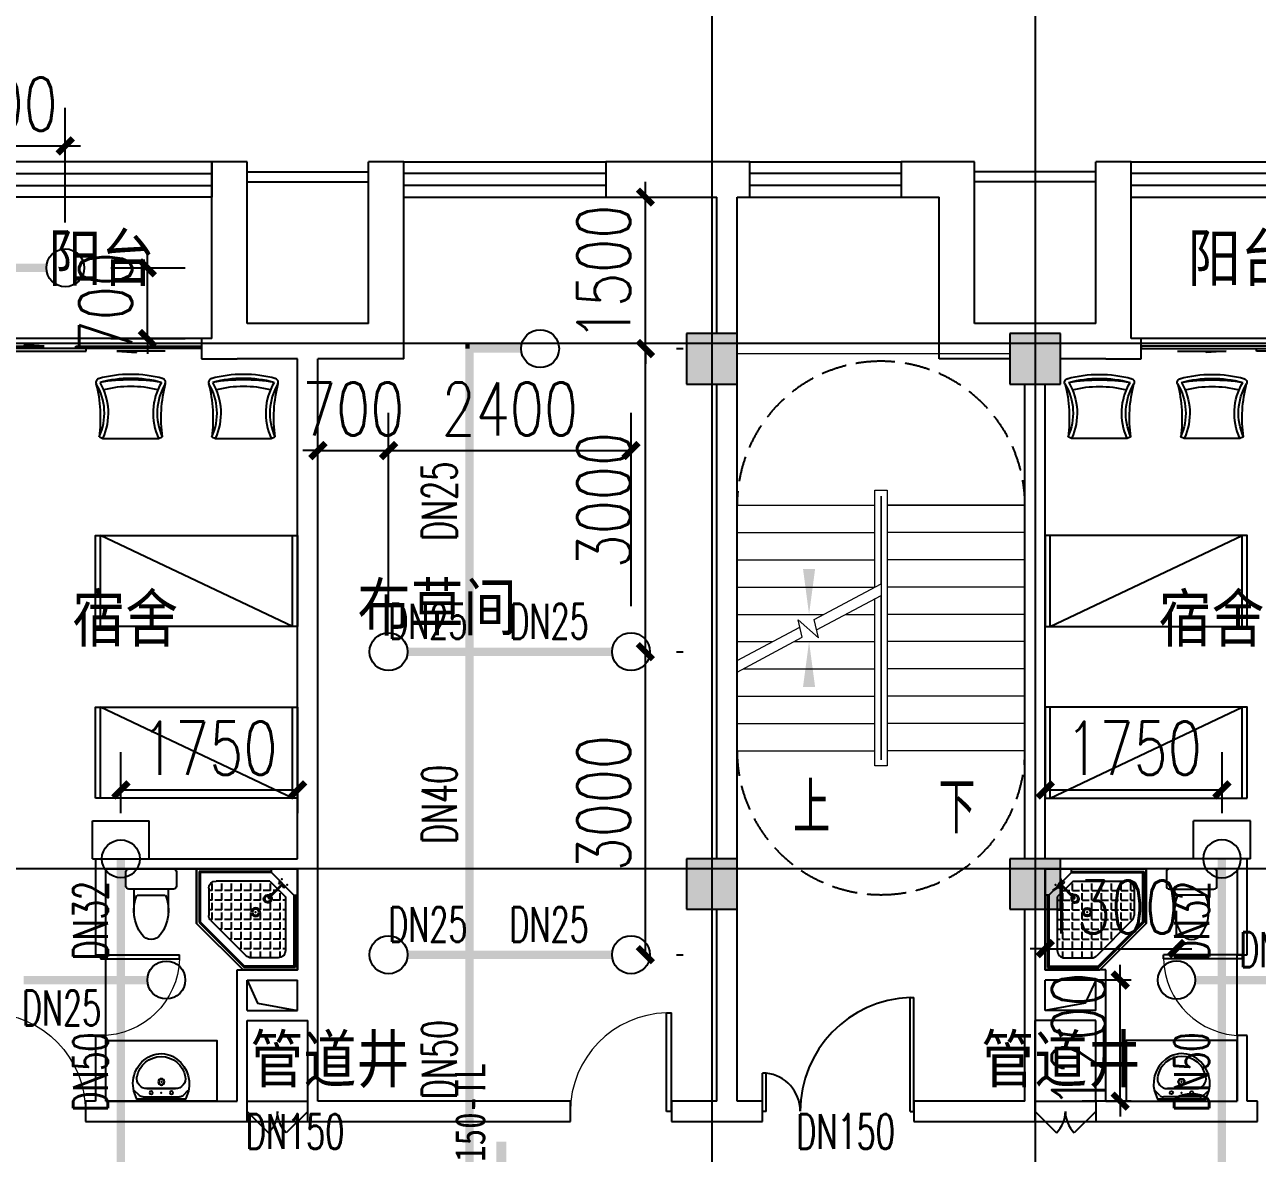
# Model space of a CAD drawing. Extents: x 0 to 2838408, y -923048 to 203859.
# Drawn here: x 2765960 to 2778163, y -478874 to -467701 of the extents above; entities that cross this region are included whole.
import ezdxf
from ezdxf.enums import TextEntityAlignment as Align

# ---------------------------------------------------------------- set-up
doc = ezdxf.new("R2010")
doc.units = 0
doc.header["$LTSCALE"] = 1000
doc.linetypes.add('DASH', pattern=[0.35, 0.25, -0.1])
for name, color, linetype in [('A-Fixt', 81, 'Continuous'), ('CLAYER', 7, 'Continuous'), ('COLUMN', 9, 'Continuous'), ('DIM_SYMB', 3, 'Continuous'), ('DIM_喷淋', 3, 'Continuous'), ('DOOR_FIRE', 4, 'Continuous'), ('DOTE', 8, 'Continuous'), ('E2-栏杆', 92, 'Continuous'), ('EQUIP_喷头', 7, 'Continuous'), ('PIPE-喷淋', 6, 'Continuous'), ('PUB_HATCH', 8, 'Continuous'), ('PUB_TEXT', 7, 'Continuous'), ('STAIR', 2, 'Continuous'), ('TEXT_喷淋', 7, 'Continuous'), ('TWT_DIM', 3, 'Continuous'), ('WALL', 9, 'Continuous'), ('WINDOW', 4, 'Continuous'), ('XREF', 8, 'Continuous'), ('抗震支吊架', 2, 'Continuous'), ('洁具', 213, 'Continuous'), ('配景', 3, 'Continuous')]:
    doc.layers.add(name, color=color, linetype=linetype)
doc.layers.add('A-FLOR-STRS', color=8, linetype='Continuous', lineweight=0)
doc.styles.add('_TCH_DIM', font='SIMPLEX', dxfattribs={"bigfont": 'GBCBIG'})
doc.styles.add('_TCH_DIM_T3', font='SIMPLEX', dxfattribs={"width": 0.75, "bigfont": 'HZTXT'})
doc.styles.add('_TWT_PIPEDN', font='SIMPLEX', dxfattribs={"width": 0.8, "height": 2.3, "bigfont": 'HZTXT'})
doc.styles.add('kzcad', font='', dxfattribs={"width": 0.8})
doc.styles.get("Standard").update_dxf_attribs({"font": 'geniso.shx', "bigfont": 'hztxt.shx'})
doc.styles.get('kzcad').set_extended_font_data('SimSun')
doc.dimstyles.new('_TWT_ARCH&&150', dxfattribs={"dimtxt": 525, "dimasz": 150, "dimexe": 375, "dimexo": 450, "dimgap": 150, "dimtad": 1, "dimdec": 0, "dimzin": 0, "dimdsep": 46, "dimtxsty": '_TCH_DIM_T3', "dimblk": 'ARCHTICK', "dimcen": 0.09, "dimclrt": 7, "dimazin": 2, "dimtfac": 1, "dimtdec": 0, "dimtix": 1, "dimtmove": 2, "dimatfit": 3, "dimfxl": 1, "dimtolj": 1, "dimtzin": 0, "dimarcsym": 0})

# ---------------------------------------------------------------- blocks, each defined once
blk = doc.blocks.new('1F平面-CAD导入_dwg_Drawing4_t3_dwg_$plan$00001613-474159-1F-927810-1F')
at = {"layer": '洁具'}
for p, q in [((-30, 250), (-170, 250)), ((-200, 170), (-430, 170)), ((-260, -140), (-260, 140)), ((-200, -170), (-200, -220)), ((-170, -250), (-30, -250))]:
    blk.add_line(p, q, dxfattribs=at)
for points in [[(-200, 220), (-200, 170), (-200, -170), (-430, -170)], [(0, -220), (0, 220)]]:
    blk.add_lwpolyline(points, dxfattribs=at)
for centre, radius, start, end in [((-170, 220), 30, 90, 180), ((-30, 220), 30, 0, 90), ((-413, -227), 398, 67.4505, 126.6381), ((-590, 0), 110, 123.4509, 236.5491), ((-413, 227), 398, 233.3619, 292.5495), ((-170, -220), 30, 180, 270), ((-30, -220), 30, 270, 0)]:
    blk.add_arc(centre, radius, start, end, dxfattribs=at)
blk = doc.blocks.new('$lvtry$00000169')
at = {"color": 0}
for p, q in [((259, -36), (259, 0)), ((259, -36), (36, -259)), ((276, -120), (120, -276)), ((259, -24), (976, -24)), ((259, -36), (964, -36)), ((276, -120), (808, -120)), ((964, -36), (976, -24)), ((964, -36), (964, -525)), ((976, -24), (976, -530)), ((144, -151), (291, -298)), ((151, -144), (298, -291)), ((173, -309), (173, -239)), ((183, -213), (205, -213)), ((220, -213), (243, -213)), ((270, -213), (270, -143)), ((270, -213), (340, -213)), ((270, -263), (270, -239)), ((366, -213), (366, -143)), ((366, -213), (436, -213)), ((366, -309), (366, -239)), ((462, -213), (462, -143)), ((462, -213), (532, -213)), ((462, -309), (462, -239)), ((558, -213), (558, -143)), ((558, -213), (628, -213)), ((558, -309), (558, -239)), ((655, -213), (655, -143)), ((655, -213), (725, -213)), ((655, -309), (655, -239)), ((751, -213), (751, -143)), ((751, -213), (821, -213)), ((751, -309), (751, -239)), ((847, -213), (847, -143)), ((847, -213), (880, -213)), ((847, -309), (847, -239)), ((880, -192), (880, -460)), ((36, -259), (0, -259)), ((24, -259), (24, -976)), ((36, -259), (36, -964)), ((120, -276), (120, -808)), ((120, -309), (147, -309)), ((173, -309), (243, -309)), ((173, -405), (173, -335)), ((270, -405), (270, -335)), ((334, -309), (340, -309)), ((366, -309), (436, -309)), ((366, -405), (366, -335)), ((462, -309), (532, -309)), ((462, -405), (462, -335)), ((558, -309), (628, -309)), ((558, -405), (558, -335)), ((655, -309), (725, -309)), ((655, -405), (655, -335)), ((751, -309), (821, -309)), ((751, -405), (751, -335)), ((847, -309), (880, -309)), ((847, -405), (847, -335)), ((120, -405), (147, -405)), ((173, -405), (243, -405)), ((173, -501), (173, -431)), ((270, -405), (340, -405)), ((270, -501), (270, -431)), ((366, -405), (379, -405)), ((366, -501), (366, -431)), ((462, -405), (532, -405)), ((462, -501), (462, -431)), ((558, -405), (628, -405)), ((558, -501), (558, -431)), ((655, -405), (725, -405)), ((655, -501), (655, -431)), ((751, -405), (821, -405)), ((751, -501), (751, -431)), ((847, -405), (880, -405)), ((847, -501), (847, -431)), ((120, -501), (147, -501)), ((120, -598), (147, -598)), ((173, -501), (243, -501)), ((173, -598), (173, -528)), ((173, -598), (243, -598)), ((270, -501), (340, -501)), ((270, -598), (270, -528)), ((270, -598), (340, -598)), ((366, -501), (436, -501)), ((366, -598), (366, -528)), ((366, -598), (436, -598)), ((462, -501), (532, -501)), ((462, -598), (462, -528)), ((462, -598), (532, -598)), ((859, -511), (511, -859)), ((964, -525), (525, -964)), ((976, -530), (530, -976)), ((558, -501), (628, -501)), ((558, -598), (558, -528)), ((558, -598), (628, -598)), ((655, -501), (725, -501)), ((655, -598), (655, -528)), ((655, -598), (725, -598)), ((751, -501), (821, -501)), ((751, -598), (751, -528)), ((751, -598), (773, -598)), ((847, -501), (867, -501)), ((964, -525), (976, -530)), ((120, -694), (147, -694)), ((173, -694), (173, -624)), ((173, -694), (243, -694)), ((173, -790), (173, -720)), ((270, -694), (270, -624)), ((270, -694), (340, -694)), ((270, -790), (270, -720)), ((366, -694), (366, -624)), ((366, -694), (436, -694)), ((366, -790), (366, -720)), ((462, -694), (462, -624)), ((462, -694), (532, -694)), ((462, -790), (462, -720)), ((558, -694), (558, -624)), ((558, -694), (628, -694)), ((558, -790), (558, -720)), ((655, -694), (655, -624)), ((655, -694), (676, -694)), ((120, -790), (147, -790)), ((173, -790), (243, -790)), ((173, -878), (173, -816)), ((270, -790), (340, -790)), ((270, -880), (270, -816)), ((366, -790), (436, -790)), ((366, -880), (366, -816)), ((462, -790), (532, -790)), ((462, -880), (462, -816)), ((558, -790), (580, -790)), ((36, -964), (24, -976)), ((24, -976), (530, -976)), ((36, -964), (525, -964)), ((192, -880), (460, -880)), ((525, -964), (530, -976))]:
    blk.add_line(p, q, dxfattribs=at)
blk.add_lwpolyline([(0, 0), (0, -1000), (540, -1000), (1000, -540), (1000, 0)], close=True)
for points in [[(0, 0), (0, -1000)], [(0, 0), (1000, 0)], [(1000, 0), (1000, -540)], [(190, -136), (178, -148), (162, -132), (174, -121)], [(136, -190), (148, -178), (132, -162), (121, -174)], [(1000, -540), (540, -1000)], [(0, -1000), (540, -1000)]]:
    blk.add_lwpolyline(points, close=True, dxfattribs=at)
for radius in [43.8, 31.1]:
    blk.add_circle((416, -428), radius, dxfattribs=at)
for centre, radius, start, end in [((808, -192), 72, 0, 90), ((296, -296), 40.6, 142.583, 128.4197), ((296, -296), 28.6, 145.828, 125.6599), ((808, -460), 72, 315, 0), ((192, -808), 72, 180, 270), ((460, -808), 72, 270, 315)]:
    blk.add_arc(centre, radius, start, end, dxfattribs=at)
for p in [(156, -102, 0), (103, -156, 0), (416, -428, 0)]:
    blk.add_point(p, dxfattribs=at)
blk = doc.blocks.new('$lvtry$00000178')
at = {"color": 0}
for p, q in [((-238, 0), (238, 0)), ((-214, -36), (-272, -91)), ((-180, -23), (180, -23)), ((-142, -105), (140, -105)), ((140, -105), (-142, -105)), ((216, -37), (268, -91))]:
    blk.add_line(p, q, dxfattribs=at)
blk.add_lwpolyline([(-104, -430, 0.224698), (110, -425, 0.348046), (269, -79), (239, 0), (-241, 0), (-271, -79, 0.356844)], format="xyb", close=True, dxfattribs=at)
for centre, radius in [((-100, -65), 16.3), ((100, -65), 16.3), ((1, -172), 31.6)]:
    blk.add_circle(centre, radius, dxfattribs=at)
at = {"color": 0, "lineweight": 13}
blk.add_circle((1, -172), 23, dxfattribs=at)
at = {"color": 0}
for centre, radius, start, end in [((-142, -205), 100, 90, 190.5602), ((-180, -73), 50, 90, 133.181), ((140, -205), 100, 349.4398, 90), ((180, -73), 50, 44.5607, 90), ((-1, -179), 243, 190.5602, 349.4398)]:
    blk.add_arc(centre, radius, start, end, dxfattribs=at)
for p in [(0, -65), (1, -172)]:
    blk.add_point(p, dxfattribs=at)
blk = doc.blocks.new('A$C70365C93')
at = {"layer": '洁具'}
blk.add_lwpolyline([(-1900, 2300), (-1900, 1700), (-800, 1700), (-800, 2300)], close=True, dxfattribs=at)
blk.add_blockref('$lvtry$00000178', (-1350, 2280), dxfattribs=at)
at = {"layer": '洁具', "rotation": 180}
blk.add_blockref('$lvtry$00000169', (0, 0), dxfattribs=at)
at = {"layer": '洁具', "extrusion": (0, 0, -1), "xscale": -1, "zscale": -1, "rotation": 90}
blk.add_blockref('1F平面-CAD导入_dwg_Drawing4_t3_dwg_$plan$00001613-474159-1F-927810-1F', (1450, 0), dxfattribs=at)
blk = doc.blocks.new('单人床')
at = {"layer": 'A-Fixt'}
for p, q in [((47774, 13973), (48674, 13973)), ((47774, 12073), (48674, 13973)), ((47774, 12073), (48674, 12073))]:
    blk.add_line(p, q, dxfattribs=at)
blk.add_lwpolyline([(47774, 14023), (48674, 14023), (48674, 12023), (47774, 12023), (47774, 14023)], dxfattribs=at)
blk = doc.blocks.new('CH_AP01')
for p, q in [((-311, 17), (-275, 0)), ((-275, 0), (275, 0)), ((275, 0), (311, 17))]:
    blk.add_line(p, q)
for centre, radius, start, end in [((0, -579), 1213, 74.7104, 105.2896), ((-307, 555), 37.8, 100.1859, 202.8359), ((-1658, 202), 1360, 352.1659, 14.4283), ((-824, 250), 563, 335.5038, 31.0903), ((0, -579), 1173, 75.0287, 104.9713), ((0, -1278), 1857, 80.611, 99.389), ((-824, 250), 603, 335.5038, 30.2691), ((0, -579), 1093, 75.8767, 104.1233), ((824, 250), 603, 149.7309, 204.4962), ((824, 250), 563, 148.9097, 204.4962), ((1658, 202), 1360, 165.5717, 187.8341), ((307, 555), 37.8, 337.1641, 79.8141)]:
    blk.add_arc(centre, radius, start, end)
blk = doc.blocks.new('A$C61295E98')
at = {"color": 3}
for p, q in [((544, 598), (0, 598)), ((0, 598), (0, 0)), ((161, 598), (161, 0)), ((170, 0), (170, 598)), ((603, 572), (603, 26)), ((624, 518), (624, 80)), ((544, 0), (0, 0))]:
    blk.add_line(p, q, dxfattribs=at)
for points in [[(82, 540), (75, 540), (75, 577), (82, 577)], [(82, 453), (75, 453), (75, 490), (82, 490)], [(82, 353), (75, 353), (75, 389), (82, 389)]]:
    blk.add_lwpolyline(points, close=True, dxfattribs=at)
for centre in [(74, 250), (74, 164), (74, 71)]:
    blk.add_circle(centre, 15.7, dxfattribs=at)
for centre, start, end in [((544, 518), 360, 90), ((544, 80), 270, 0)]:
    blk.add_arc(centre, 80, start, end, dxfattribs=at)
blk = doc.blocks.new('宿舍')
at = {"layer": 'A-Fixt'}
for p, q in [((47854, 13802), (48354, 15702)), ((48354, 13802), (47854, 15702)), ((47854, 13802), (48354, 13802))]:
    blk.add_line(p, q, dxfattribs=at)
for points in [[(47854, 8602), (48354, 8602), (48354, 15702), (47854, 15702)], [(47854, 10676), (47970, 10676), (47970, 11743), (47854, 11743)]]:
    blk.add_lwpolyline(points, close=True, dxfattribs=at)
at = {"xscale": -1, "rotation": 90}
for p in [(63677, 60475), (63677, 58775)]:
    blk.add_blockref('单人床', p, dxfattribs=at)
at = {"layer": 'A-Fixt', "xscale": -1, "rotation": 180}
for p in [(50002, 9140), (51117, 9140)]:
    blk.add_blockref('CH_AP01', p, dxfattribs=at)
at = {"layer": '配景', "color": 252}
blk.add_blockref('A$C61295E98', (47854, 7097), dxfattribs=at)
blk = doc.blocks.new('$WINLIB2D$00000001')
at = {"color": 0}
for points in [[(-0.5, 0.5), (-0.5, -0.5)], [(-0.5, 0.5), (0.5, 0.5)], [(0.5, -0.5), (0.5, 0.5)], [(0.5, 0.1667), (-0.5, 0.1667)], [(0.5, -0.1667), (-0.5, -0.1667)], [(-0.5, -0.5), (0.5, -0.5)]]:
    blk.add_lwpolyline(points, dxfattribs=at)
blk = doc.blocks.new('$DorLib2D$00000131')
at = {"color": 0, "linetype": 'Continuous'}
for p, q in [((0.15, 0.125), (0.2319, 0.1973)), ((0.2319, 0.1973), (0.2319, 0.125)), ((-0.5, 0.125), (-0.5, 0)), ((0.0192, 0.125), (-0.5, 0.125)), ((0.0192, 0), (0.0192, 0.125)), ((0.35, 0.125), (0.15, 0.125)), ((-0.5, 0), (0.0192, 0)), ((-0.024, 0), (0.5, 0)), ((-0.024, -0.125), (-0.024, 0)), ((0.5, 0), (0.5, -0.125)), ((-0.35, -0.125), (-0.15, -0.125)), ((-0.2319, -0.1973), (-0.2319, -0.125)), ((-0.15, -0.125), (-0.2319, -0.1973)), ((0.5, -0.125), (-0.024, -0.125))]:
    blk.add_line(p, q, dxfattribs=at)
blk = doc.blocks.new('$DorLib2D$00000225')
at = {"color": 0}
for p, q in [((0.475, -0.0014), (0.475, 0.7521)), ((0.475, 0.7521), (0.5, 0.7521)), ((0.5, -0.0014), (0.5, 0.7521)), ((-0.5, 0), (-0.5, 0.252)), ((-0.475, 0.252), (-0.5, 0.252)), ((-0.475, 0), (-0.475, 0.252)), ((-0.475, 0), (-0.5, 0)), ((0.475, -0.0014), (0.5, -0.0014))]:
    blk.add_line(p, q, dxfattribs=at)
for centre, radius, start, end in [((0.5046, -0.0019), 0.7546, 92.24927, 179.72377), ((-0.5008, 0.0026), 0.2508, 359.78987, 84.09744)]:
    blk.add_arc(centre, radius, start, end, dxfattribs=at)
blk = doc.blocks.new('$DorLib2D$00000116')
at = {"color": 0}
for p, q in [((-0.5, 0), (-0.146, 0.354)), ((0.5, 0), (0.146, 0.354))]:
    blk.add_line(p, q, dxfattribs=at)
for centre, start, end in [((-0.5, 0), 0, 45), ((0.5, 0), 135, 180)]:
    blk.add_arc(centre, 0.5, start, end, dxfattribs=at)
blk = doc.blocks.new('$DorLib2D$00000001')
for p, q in [((0.45, 0.975), (0.5, 0.975)), ((0.45, 0), (0.45, 0.975)), ((0.5, 0), (0.5, 0.975)), ((0.5, 0), (0.45, 0))]:
    blk.add_line(p, q)
at = {"lineweight": 13}
blk.add_arc((0.475, 0), 0.975, 91.4693, 180, dxfattribs=at)
blk = doc.blocks.new('3F1')
at = {"layer": 'PUB_HATCH'}
for points in [[(2436466.7, -470758.3), (2436466.7, -471258.3), (2436966.7, -471258.3), (2436966.7, -470758.3)], [(2439666.7, -470758.3), (2439666.7, -471258.3), (2440166.7, -471258.3), (2440166.7, -470758.3)], [(2436466.7, -475958.3), (2436466.7, -476458.3), (2436966.7, -476458.3), (2436966.7, -475958.3)], [(2439666.7, -475958.3), (2439666.7, -476458.3), (2440166.7, -476458.3), (2440166.7, -475958.3)]]:
    blk.add_hatch(color=256, dxfattribs=at).paths.add_polyline_path(points)
for points in [[(2432116.7, -477158.3), (2432220.3, -477388.5), (2432616.7, -477458.3)], [(2440516.7, -477158.3), (2440413.2, -477388.5), (2440016.7, -477458.3)]]:
    blk.add_lwpolyline(points)
at = {"layer": 'A-FLOR-STRS'}
for p, q in [((2439666.7, -470958.3), (2436966.7, -470958.3)), ((2436966.7, -471258.3), (2436966.7, -472458.3)), ((2439816.7, -472458.3), (2439816.7, -471258.3)), ((2438331.7, -473268.9), (2438331.7, -472308.3)), ((2438331.7, -472308.3), (2438451.7, -472308.3)), ((2438451.7, -472308.3), (2438451.7, -475038.3)), ((2436966.7, -473996.3), (2436966.7, -472458.3)), ((2436966.7, -472458.3), (2438331.7, -472458.3)), ((2436966.7, -472458.3), (2438331.7, -472458.3)), ((2438391.7, -473236.9), (2438391.7, -472368.3)), ((2438391.7, -472368.3), (2438391.7, -472368.3)), ((2438391.7, -472368.3), (2438391.7, -473236.9)), ((2438391.7, -473236.9), (2438391.7, -472458.3)), ((2438391.7, -472458.3), (2438391.7, -474888.3)), ((2439816.7, -472458.3), (2438451.7, -472458.3)), ((2438451.7, -472458.3), (2439816.7, -472458.3)), ((2439816.7, -472458.3), (2439816.7, -474888.3)), ((2436966.7, -472728.3), (2438331.7, -472728.3)), ((2439816.7, -472728.3), (2438451.7, -472728.3)), ((2436966.7, -472998.3), (2438331.7, -472998.3)), ((2439816.7, -472998.3), (2438451.7, -472998.3)), ((2436966.7, -473268.3), (2438331.7, -473268.3)), ((2437729.2, -473590), (2438391.7, -473236.9)), ((2439816.7, -473268.3), (2438451.7, -473268.3)), ((2437752.6, -473690.8), (2438391.7, -473350.2)), ((2438331.7, -475038.3), (2438331.7, -473382.2)), ((2438391.7, -474888.3), (2438391.7, -473350.2)), ((2438391.7, -474978.3), (2438391.7, -473350.2)), ((2438391.7, -473350.2), (2438391.7, -474978.3)), ((2436966.7, -473538.3), (2437826.2, -473538.3)), ((2438038.9, -473538.3), (2438331.7, -473538.3)), ((2439816.7, -473538.3), (2438451.7, -473538.3)), ((2436966.7, -473996.3), (2437588.3, -473665.1)), ((2437611.7, -473765.9), (2437571.3, -473592.1)), ((2437571.3, -473592.1), (2437771.4, -473771.9)), ((2437771.4, -473771.9), (2437729.2, -473590)), ((2436966.7, -474109.6), (2437611.7, -473765.9)), ((2436966.7, -473808.3), (2437319.6, -473808.3)), ((2437532.2, -473808.3), (2438331.7, -473808.3)), ((2439816.7, -473808.3), (2438451.7, -473808.3)), ((2436966.7, -474888.3), (2436966.7, -474109.6)), ((2437025.6, -474078.3), (2438331.7, -474078.3)), ((2439816.7, -474078.3), (2438451.7, -474078.3)), ((2436966.7, -474348.3), (2438331.7, -474348.3)), ((2439816.7, -474348.3), (2438451.7, -474348.3)), ((2436966.7, -474618.3), (2438331.7, -474618.3)), ((2439816.7, -474618.3), (2438451.7, -474618.3)), ((2436966.7, -474888.3), (2438331.7, -474888.3)), ((2438391.7, -474888.3), (2438391.7, -474888.3)), ((2439816.7, -474888.3), (2438451.7, -474888.3)), ((2438391.7, -474978.3), (2438391.7, -474978.3)), ((2438451.7, -475038.3), (2438331.7, -475038.3))]:
    blk.add_line(p, q, dxfattribs=at)
at = {"layer": 'COLUMN'}
for p, q in [((2436466.7, -470758.3), (2436466.7, -471258.3)), ((2436966.7, -470758.3), (2436466.7, -470758.3)), ((2436966.7, -471258.3), (2436966.7, -470758.3)), ((2439666.7, -470758.3), (2439666.7, -471258.3)), ((2440166.7, -470758.3), (2439666.7, -470758.3)), ((2440166.7, -471258.3), (2440166.7, -470758.3)), ((2436466.7, -471258.3), (2436966.7, -471258.3)), ((2439666.7, -471258.3), (2440166.7, -471258.3)), ((2436466.7, -475958.3), (2436466.7, -476458.3)), ((2436966.7, -475958.3), (2436466.7, -475958.3)), ((2436966.7, -476458.3), (2436966.7, -475958.3)), ((2439666.7, -475958.3), (2439666.7, -476458.3)), ((2440166.7, -475958.3), (2439666.7, -475958.3)), ((2440166.7, -476458.3), (2440166.7, -475958.3)), ((2436466.7, -476458.3), (2436966.7, -476458.3)), ((2439666.7, -476458.3), (2440166.7, -476458.3))]:
    blk.add_line(p, q, dxfattribs=at)
at = {"layer": 'DIM_SYMB'}
for points in [[(2439104.2, -475023.3, 0, 0, 0), (2439104.2, -471708.3, 0, 0, 0), (2437679.2, -471708.3, 0, 0, 0), (2437679.2, -473538.3, 0, 120, 0), (2437679.2, -473088.3, 0, 0, 0)], [(2437679.2, -475023.3, 0, 0, 0), (2437679.2, -473808.3, 0, 120, 0), (2437679.2, -474258.3, 0, 0, 0)]]:
    blk.add_lwpolyline(points, format="xyseb", dxfattribs=at)
at = {"layer": 'DOOR_FIRE'}
for p, q in [((2432116.7, -478358.3), (2432716.7, -478358.3)), ((2439916.7, -478358.3), (2440516.7, -478358.3)), ((2432116.7, -478558.3), (2432716.7, -478558.3)), ((2439916.7, -478558.3), (2440516.7, -478558.3))]:
    blk.add_line(p, q, dxfattribs=at)
at = {"layer": 'DOTE'}
for p, q in [((2436716.7, -467258.3), (2436716.7, -550458.3)), ((2439916.7, -467258.3), (2439916.7, -550458.3)), ((2453916.7, -470858.3), (2343216.7, -470858.3)), ((2453916.7, -470858.3), (2343216.7, -470858.3)), ((2453916.7, -476058.3), (2343216.7, -476058.3))]:
    blk.add_line(p, q, dxfattribs=at)
at = {"layer": 'E2-栏杆'}
for points in [[(2432116.7, -469158.3), (2433316.7, -469158.3)], [(2440516.7, -469158.3), (2439316.7, -469158.3)], [(2432116.7, -469258.3), (2433316.7, -469258.3)], [(2440516.7, -469258.3), (2439316.7, -469258.3)]]:
    blk.add_lwpolyline(points, dxfattribs=at)
at = {"layer": 'STAIR', "color": 9, "linetype": 'DASH'}
for p, q in [((2438391.7, -471033.3), (2438391.7, -471033.3)), ((2438391.7, -476313.3), (2438391.7, -476313.3))]:
    blk.add_line(p, q, dxfattribs=at)
for points in [[(2436966.7, -472458.3, -0.4142136), (2438391.7, -471033.3)], [(2439816.7, -472458.3, 0.4142136), (2438391.7, -471033.3)], [(2436966.7, -474888.3, 0.4142136), (2438391.7, -476313.3)], [(2439816.7, -474888.3, -0.4142136), (2438391.7, -476313.3)]]:
    blk.add_lwpolyline(points, format="xyb", dxfattribs=at)
at = {"layer": 'WALL'}
for p, q in [((2432116.7, -469058.3), (2431766.7, -469058.3)), ((2431766.7, -469058.3), (2431766.7, -469408.3)), ((2432116.7, -470658.3), (2432116.7, -469058.3)), ((2433666.7, -469058.3), (2433316.7, -469058.3)), ((2433316.7, -470658.3), (2433316.7, -469058.3)), ((2433666.7, -469408.3), (2433666.7, -469058.3)), ((2436866.7, -469058.3), (2435666.7, -469058.3)), ((2435666.7, -469058.3), (2435666.7, -469408.3)), ((2437091.7, -469058.3), (2436866.7, -469058.3)), ((2437091.7, -469408.3), (2437091.7, -469058.3)), ((2439316.7, -469058.3), (2438591.8, -469058.3)), ((2438591.8, -469058.3), (2438591.8, -469408.3)), ((2439316.7, -470658.3), (2439316.7, -469058.3)), ((2440866.7, -469058.3), (2440516.7, -469058.3)), ((2440516.7, -470658.3), (2440516.7, -469058.3)), ((2440866.7, -469408.3), (2440866.7, -469058.3)), ((2431766.7, -470808.3), (2431766.7, -469408.3)), ((2433666.7, -471008.3), (2433666.7, -469408.3)), ((2435666.7, -469408.3), (2436766.7, -469408.3)), ((2436766.7, -470758.3), (2436766.7, -469408.3)), ((2436966.7, -470758.3), (2436966.7, -469408.3)), ((2436966.7, -469408.3), (2437091.7, -469408.3)), ((2438591.8, -469408.3), (2438966.7, -469408.3)), ((2438966.7, -471008.3), (2438966.7, -469408.3)), ((2440866.7, -470808.3), (2440866.7, -469408.3)), ((2432716.7, -470658.3), (2432116.7, -470658.3)), ((2433316.7, -470658.3), (2432716.7, -470658.3)), ((2439916.7, -470658.3), (2439316.7, -470658.3)), ((2440516.7, -470658.3), (2439916.7, -470658.3)), ((2431766.7, -470808.3), (2431666.7, -470808.3)), ((2431666.7, -470808.3), (2431666.7, -471008.3)), ((2440966.7, -470808.3), (2440866.7, -470808.3)), ((2440966.7, -471008.3), (2440966.7, -470808.3)), ((2431666.7, -471008.3), (2432016.7, -471008.3)), ((2432616.7, -471008.3), (2432016.7, -471008.3)), ((2432616.7, -475958.3), (2432616.7, -471008.3)), ((2433666.7, -471008.3), (2432816.7, -471008.3)), ((2432816.7, -475958.3), (2432816.7, -471008.3)), ((2439666.7, -471008.3), (2438966.7, -471008.3)), ((2440616.7, -471008.3), (2440166.7, -471008.3)), ((2440616.7, -471008.3), (2440966.7, -471008.3)), ((2436766.7, -475958.3), (2436766.7, -471258.3)), ((2436966.7, -475958.3), (2436966.7, -471258.3)), ((2439816.7, -475958.3), (2439816.7, -471258.3)), ((2440016.7, -475958.3), (2440016.7, -471258.3)), ((2430616.7, -475958.3), (2432616.7, -475958.3)), ((2430616.7, -475958.3), (2430616.7, -476908.3)), ((2432816.7, -477158.3), (2432816.7, -475958.3)), ((2442016.7, -475958.3), (2440166.7, -475958.3)), ((2442016.7, -476908.3), (2442016.7, -475958.3)), ((2430716.7, -476058.3), (2432616.7, -476058.3)), ((2430716.7, -476908.3), (2430716.7, -476058.3)), ((2432616.7, -477058.3), (2432616.7, -476058.3)), ((2441916.7, -476058.3), (2440166.7, -476058.3)), ((2441916.7, -476058.3), (2441916.7, -476908.3)), ((2436766.7, -478358.3), (2436766.7, -476458.3)), ((2436966.7, -478358.3), (2436966.7, -476458.3)), ((2439816.7, -477158.3), (2439816.7, -476458.3)), ((2440016.7, -477058.3), (2440016.7, -476458.3)), ((2430616.7, -476908.3), (2430716.7, -476908.3)), ((2441916.7, -476908.3), (2442016.7, -476908.3)), ((2432016.7, -477058.3), (2432616.7, -477058.3)), ((2432016.7, -477558.3), (2432016.7, -477058.3)), ((2440616.7, -477058.3), (2440016.7, -477058.3)), ((2440616.7, -477558.3), (2440616.7, -477058.3)), ((2432116.7, -477158.3), (2432616.7, -477158.3)), ((2432116.7, -477458.3), (2432116.7, -477158.3)), ((2432616.7, -477458.3), (2432616.7, -477158.3)), ((2432816.7, -477558.3), (2432816.7, -477158.3)), ((2439816.7, -477558.3), (2439816.7, -477158.3)), ((2440016.7, -477458.3), (2440016.7, -477158.3)), ((2440516.7, -477158.3), (2440016.7, -477158.3)), ((2440516.7, -477458.3), (2440516.7, -477158.3)), ((2432116.7, -477458.3), (2432616.7, -477458.3)), ((2440516.7, -477458.3), (2440016.7, -477458.3)), ((2432016.7, -478358.3), (2432016.7, -477558.3)), ((2432116.7, -477558.3), (2432716.7, -477558.3)), ((2432116.7, -478358.3), (2432116.7, -477558.3)), ((2432716.7, -478358.3), (2432716.7, -477558.3)), ((2432816.7, -478358.3), (2432816.7, -477558.3)), ((2439816.7, -478358.3), (2439816.7, -477558.3)), ((2439916.7, -478358.3), (2439916.7, -477558.3)), ((2440516.7, -477558.3), (2439916.7, -477558.3)), ((2440516.7, -478358.3), (2440516.7, -477558.3)), ((2440616.7, -478358.3), (2440616.7, -477558.3)), ((2430716.7, -477708.3), (2430616.7, -477708.3)), ((2430616.7, -477708.3), (2430616.7, -478358.3)), ((2430716.7, -478358.3), (2430716.7, -477708.3)), ((2442016.7, -477708.3), (2441916.7, -477708.3)), ((2441916.7, -477708.3), (2441916.7, -478358.3)), ((2442016.7, -478358.3), (2442016.7, -477708.3)), ((2430616.7, -478358.3), (2430516.7, -478358.3)), ((2430516.7, -478358.3), (2430516.7, -478558.3)), ((2430716.7, -478358.3), (2432016.7, -478358.3)), ((2432116.7, -478558.3), (2432116.7, -478358.3)), ((2432716.7, -478558.3), (2432716.7, -478358.3)), ((2435316.7, -478358.3), (2432816.7, -478358.3)), ((2435316.7, -478558.3), (2435316.7, -478358.3)), ((2436766.7, -478358.3), (2436316.7, -478358.3)), ((2436316.7, -478358.3), (2436316.7, -478558.3)), ((2437216.7, -478358.3), (2436966.7, -478358.3)), ((2437216.7, -478558.3), (2437216.7, -478358.3)), ((2439816.7, -478358.3), (2438716.7, -478358.3)), ((2438716.7, -478358.3), (2438716.7, -478558.3)), ((2439916.7, -478558.3), (2439916.7, -478358.3)), ((2440516.7, -478358.3), (2440516.7, -478558.3)), ((2440616.7, -478358.3), (2441916.7, -478358.3)), ((2442116.7, -478358.3), (2442016.7, -478358.3)), ((2442116.7, -478558.3), (2442116.7, -478358.3)), ((2430516.7, -478558.3), (2430616.7, -478558.3)), ((2430616.7, -478558.3), (2432016.7, -478558.3)), ((2432016.7, -478558.3), (2432116.7, -478558.3)), ((2432716.7, -478558.3), (2435316.7, -478558.3)), ((2436316.7, -478558.3), (2436866.7, -478558.3)), ((2436866.7, -478558.3), (2437216.7, -478558.3)), ((2438716.7, -478558.3), (2439916.7, -478558.3)), ((2440516.7, -478558.3), (2440616.7, -478558.3)), ((2440616.7, -478558.3), (2442016.7, -478558.3)), ((2442016.7, -478558.3), (2442116.7, -478558.3))]:
    blk.add_line(p, q, dxfattribs=at)
at = {"layer": 'WINDOW'}
for p, q in [((2431666.7, -470808.3), (2429266.7, -470808.3)), ((2443366.7, -470808.3), (2440966.7, -470808.3)), ((2430716.7, -477708.3), (2430716.7, -476908.3)), ((2441916.7, -477708.3), (2441916.7, -476908.3))]:
    blk.add_line(p, q, dxfattribs=at)
at = {"xscale": -1, "rotation": 180}
for name, p in [('宿舍', (2380962.9, -462656.6)), ('A$C70365C93', (2432616.7, -476058.3))]:
    blk.add_blockref(name, p, dxfattribs=at)
at = {"rotation": 180}
for name, p in [('宿舍', (2491670.6, -462656.6)), ('A$C70365C93', (2440016.7, -476058.3))]:
    blk.add_blockref(name, p, dxfattribs=at)
at = {"layer": 'DOOR_FIRE', "zscale": 200}
for name, p, xscale, yscale in [('$DorLib2D$00000225', (2437966.7, -478458.3), 1500, 1500), ('$DorLib2D$00000116', (2432416.7, -478458.3), 600, -600), ('$DorLib2D$00000116', (2440216.7, -478458.3), -600, -600)]:
    blk.add_blockref(name, p, dxfattribs=dict(at, xscale=xscale, yscale=yscale))
at = {"layer": 'WINDOW'}
for name, p, xscale, yscale, zscale, rotation in [('$WINLIB2D$00000001', (2430766.7, -469233.3), 2000, 350, 2000, 180), ('$WINLIB2D$00000001', (2434666.7, -469233.3), -2000, 350, -2000, 180), ('$WINLIB2D$00000001', (2437841.7, -469233.3), -1500.092589734973, 350, -1500.092589734973, 180), ('$WINLIB2D$00000001', (2441866.7, -469233.3), -2000, 350, -2000, 180), ('$DorLib2D$00000131', (2430466.7, -470908.3), 2400, -200, 2400, 180), ('$DorLib2D$00000131', (2442166.7, -470908.3), -2400, -200, -2400, 180), ('$DorLib2D$00000001', (2430666.7, -477308.3), 800, -800, 800, 90), ('$DorLib2D$00000001', (2441966.7, -477308.3), 800, 800, 800, 90)]:
    blk.add_blockref(name, p, dxfattribs=dict(at, xscale=xscale, yscale=yscale, zscale=zscale, rotation=rotation))
at = {"layer": 'WINDOW', "yscale": 1000}
for p, xscale, zscale in [((2430016.7, -478458.3), -1000, -1000), ((2435816.7, -478458.3), 1000, 1000)]:
    blk.add_blockref('$DorLib2D$00000001', p, dxfattribs=dict(at, xscale=xscale, zscale=zscale))
at = {"layer": 'CLAYER'}
for p in [(2432149.1, -478221.3), (2439384.2, -478221.3)]:
    blk.add_text('管道井', height=525, dxfattribs=at).set_placement(p)
at = {"layer": 'PUB_TEXT'}
for s, p in [('阳台', (2430149.7, -470290.2)), ('阳台', (2441427.8, -470290.2)), ('布草间', (2433209.4, -473747.4)), ('宿舍', (2430384.3, -473858)), ('宿舍', (2441137.9, -473858))]:
    blk.add_text(s, height=525, dxfattribs=at).set_placement(p)
at = {"layer": 'PUB_TEXT', "color": 7, "style": '_TCH_DIM'}
for s, p in [('上', (2437522.9, -475705.8)), ('下', (2438961.8, -475705.8))]:
    blk.add_text(s, height=506.4, dxfattribs=at).set_placement(p)
blk = doc.blocks.new('_ArchTick')
at = {"color": 0, "linetype": 'ByBlock', "const_width": 0.4}
blk.add_lwpolyline([(-0.5, -0.5), (0.5, 0.5)], dxfattribs=at)
blk = doc.blocks.new('*D2313')
at = {"layer": 'Defpoints', "color": 0, "linetype": 'ByBlock', "transparency": 16777216}
for p in [(2777363, -476848), (2776063, -477158), (2777363, -477158)]:
    blk.add_point(p, dxfattribs=at)
at = {"layer": 'TWT_DIM', "color": 0, "linetype": 'ByBlock', "lineweight": -2, "transparency": 16777216}
for p, q in [((2776063, -476708), (2776063, -476473)), ((2777363, -476708), (2777363, -476473)), ((2776063, -476848), (2775913, -476848)), ((2776063, -476848), (2777363, -476848)), ((2777363, -476848), (2777513, -476848))]:
    blk.add_line(p, q, dxfattribs=at)
at = {"layer": 'TWT_DIM', "color": 0, "linetype": 'ByBlock', "lineweight": -2, "transparency": 16777216, "xscale": 150, "yscale": 150, "zscale": 150}
blk.add_blockref('_ArchTick', (2776063, -476848), dxfattribs=at)
at = {"layer": 'TWT_DIM', "color": 0, "linetype": 'ByBlock', "lineweight": -2, "transparency": 16777216, "xscale": 150, "yscale": 150, "zscale": 150, "rotation": 180}
blk.add_blockref('_ArchTick', (2777363, -476848), dxfattribs=at)
at = {"layer": 'TWT_DIM', "color": 7, "linetype": 'ByBlock', "transparency": 16777216, "insert": (2776713, -476436), "char_height": 525, "attachment_point": 5, "style": '_TCH_DIM_T3'}
blk.add_mtext('\\A1;1300', dxfattribs=at)
blk = doc.blocks.new('*D2314')
at = {"layer": 'Defpoints', "color": 0, "linetype": 'ByBlock', "transparency": 16777216}
for p in [(2777813, -475276), (2776063, -475958), (2777813, -475958)]:
    blk.add_point(p, dxfattribs=at)
at = {"layer": 'TWT_DIM', "color": 0, "linetype": 'ByBlock', "lineweight": -2, "transparency": 16777216}
for p, q in [((2776063, -475508), (2776063, -474901)), ((2777813, -475508), (2777813, -474901)), ((2776063, -475276), (2777813, -475276))]:
    blk.add_line(p, q, dxfattribs=at)
at = {"layer": 'TWT_DIM', "color": 0, "linetype": 'ByBlock', "lineweight": -2, "transparency": 16777216, "xscale": 150, "yscale": 150, "zscale": 150, "rotation": 180}
blk.add_blockref('_ArchTick', (2776063, -475276), dxfattribs=at)
at = {"layer": 'TWT_DIM', "color": 0, "linetype": 'ByBlock', "lineweight": -2, "transparency": 16777216, "xscale": 150, "yscale": 150, "zscale": 150}
blk.add_blockref('_ArchTick', (2777813, -475276), dxfattribs=at)
at = {"layer": 'TWT_DIM', "color": 7, "linetype": 'ByBlock', "transparency": 16777216, "insert": (2776938, -474863), "char_height": 525, "attachment_point": 5, "style": '_TCH_DIM_T3'}
blk.add_mtext('\\A1;1750', dxfattribs=at)
blk = doc.blocks.new('*D2316')
at = {"layer": 'Defpoints', "color": 0, "linetype": 'ByBlock', "transparency": 16777216}
for p in [(2776805, -477158), (2777363, -477158), (2777363, -478358)]:
    blk.add_point(p, dxfattribs=at)
at = {"layer": 'TWT_DIM', "color": 0, "linetype": 'ByBlock', "lineweight": -2, "transparency": 16777216}
for p, q in [((2776805, -477158), (2776805, -477008)), ((2776913, -477158), (2776430, -477158)), ((2776805, -478358), (2776805, -477158)), ((2776913, -478358), (2776430, -478358)), ((2776805, -478358), (2776805, -478508))]:
    blk.add_line(p, q, dxfattribs=at)
at = {"layer": 'TWT_DIM', "color": 0, "linetype": 'ByBlock', "lineweight": -2, "transparency": 16777216, "xscale": 150, "yscale": 150, "zscale": 150}
for p, rotation in [((2776805, -477158), 270), ((2776805, -478358), 90)]:
    blk.add_blockref('_ArchTick', p, dxfattribs=dict(at, rotation=rotation))
at = {"layer": 'TWT_DIM', "color": 7, "linetype": 'ByBlock', "transparency": 16777216, "insert": (2776392, -477758), "char_height": 525, "attachment_point": 5, "rotation": 90, "style": '_TCH_DIM_T3'}
blk.add_mtext('\\A1;1200', dxfattribs=at)
blk = doc.blocks.new('*D2320')
at = {"layer": 'Defpoints', "color": 0, "linetype": 'ByBlock', "transparency": 16777216}
for p in [(2766363, -470108), (2767175, -470108), (2766363, -470808)]:
    blk.add_point(p, dxfattribs=at)
at = {"layer": 'TWT_DIM', "color": 0, "linetype": 'ByBlock', "lineweight": -2, "transparency": 16777216}
for p, q in [((2767175, -470108), (2767175, -469958)), ((2766813, -470108), (2767550, -470108)), ((2767175, -470808), (2767175, -470108)), ((2766813, -470808), (2767550, -470808)), ((2767175, -470808), (2767175, -470958))]:
    blk.add_line(p, q, dxfattribs=at)
at = {"layer": 'TWT_DIM', "color": 0, "linetype": 'ByBlock', "lineweight": -2, "transparency": 16777216, "xscale": 150, "yscale": 150, "zscale": 150}
for p, rotation in [((2767175, -470108), 270), ((2767175, -470808), 90)]:
    blk.add_blockref('_ArchTick', p, dxfattribs=dict(at, rotation=rotation))
at = {"layer": 'TWT_DIM', "color": 7, "linetype": 'ByBlock', "transparency": 16777216, "insert": (2766762, -470458), "char_height": 525, "attachment_point": 5, "rotation": 90, "style": '_TCH_DIM_T3'}
blk.add_mtext('\\A1;700', dxfattribs=at)
blk = doc.blocks.new('*D2321')
at = {"layer": 'Defpoints', "color": 0, "linetype": 'ByBlock', "transparency": 16777216}
for p in [(2766363, -468901), (2764863, -470108), (2766363, -470108)]:
    blk.add_point(p, dxfattribs=at)
at = {"layer": 'TWT_DIM', "color": 0, "linetype": 'ByBlock', "lineweight": -2, "transparency": 16777216}
for p, q in [((2764863, -469658), (2764863, -468526)), ((2766363, -469658), (2766363, -468526)), ((2764863, -468901), (2764713, -468901)), ((2764863, -468901), (2766363, -468901)), ((2766363, -468901), (2766513, -468901))]:
    blk.add_line(p, q, dxfattribs=at)
at = {"layer": 'TWT_DIM', "color": 0, "linetype": 'ByBlock', "lineweight": -2, "transparency": 16777216, "xscale": 150, "yscale": 150, "zscale": 150}
blk.add_blockref('_ArchTick', (2764863, -468901), dxfattribs=at)
at = {"layer": 'TWT_DIM', "color": 0, "linetype": 'ByBlock', "lineweight": -2, "transparency": 16777216, "xscale": 150, "yscale": 150, "zscale": 150, "rotation": 180}
blk.add_blockref('_ArchTick', (2766363, -468901), dxfattribs=at)
at = {"layer": 'TWT_DIM', "color": 7, "linetype": 'ByBlock', "transparency": 16777216, "insert": (2765613, -468488), "char_height": 525, "attachment_point": 5, "style": '_TCH_DIM_T3'}
blk.add_mtext('\\A1;1500', dxfattribs=at)
blk = doc.blocks.new('*D2322')
at = {"layer": 'Defpoints', "color": 0, "linetype": 'ByBlock', "transparency": 16777216}
for p in [(2768663, -475276), (2766913, -475958), (2768663, -475958)]:
    blk.add_point(p, dxfattribs=at)
at = {"layer": 'TWT_DIM', "color": 0, "linetype": 'ByBlock', "lineweight": -2, "transparency": 16777216}
for p, q in [((2766913, -475508), (2766913, -474901)), ((2768663, -475508), (2768663, -474901)), ((2766913, -475276), (2768663, -475276))]:
    blk.add_line(p, q, dxfattribs=at)
at = {"layer": 'TWT_DIM', "color": 0, "linetype": 'ByBlock', "lineweight": -2, "transparency": 16777216, "xscale": 150, "yscale": 150, "zscale": 150, "rotation": 180}
blk.add_blockref('_ArchTick', (2766913, -475276), dxfattribs=at)
at = {"layer": 'TWT_DIM', "color": 0, "linetype": 'ByBlock', "lineweight": -2, "transparency": 16777216, "xscale": 150, "yscale": 150, "zscale": 150}
blk.add_blockref('_ArchTick', (2768663, -475276), dxfattribs=at)
at = {"layer": 'TWT_DIM', "color": 7, "linetype": 'ByBlock', "transparency": 16777216, "insert": (2767788, -474863), "char_height": 525, "attachment_point": 5, "style": '_TCH_DIM_T3'}
blk.add_mtext('\\A1;1750', dxfattribs=at)
blk = doc.blocks.new('*D2520')
at = {"layer": 'Defpoints', "color": 0, "linetype": 'ByBlock', "transparency": 16777216}
for p in [(2771963, -471917), (2769563, -473908), (2771963, -473908)]:
    blk.add_point(p, dxfattribs=at)
at = {"layer": 'DIM_喷淋', "color": 0, "linetype": 'ByBlock', "lineweight": -2, "transparency": 16777216}
for p, q in [((2769563, -473458), (2769563, -471542)), ((2771963, -473458), (2771963, -471542)), ((2769563, -471917), (2771963, -471917))]:
    blk.add_line(p, q, dxfattribs=at)
at = {"layer": 'DIM_喷淋', "color": 0, "linetype": 'ByBlock', "lineweight": -2, "transparency": 16777216, "xscale": 150, "yscale": 150, "zscale": 150, "rotation": 180}
blk.add_blockref('_ArchTick', (2769563, -471917), dxfattribs=at)
at = {"layer": 'DIM_喷淋', "color": 0, "linetype": 'ByBlock', "lineweight": -2, "transparency": 16777216, "xscale": 150, "yscale": 150, "zscale": 150}
blk.add_blockref('_ArchTick', (2771963, -471917), dxfattribs=at)
at = {"layer": 'DIM_喷淋', "color": 7, "linetype": 'ByBlock', "transparency": 16777216, "insert": (2770763, -471505), "char_height": 525, "attachment_point": 5, "style": '_TCH_DIM_T3'}
blk.add_mtext('\\A1;2400', dxfattribs=at)
blk = doc.blocks.new('*D2521')
at = {"layer": 'Defpoints', "color": 0, "linetype": 'ByBlock', "transparency": 16777216}
for p in [(2769563, -471917), (2768863, -473908), (2769563, -473908)]:
    blk.add_point(p, dxfattribs=at)
at = {"layer": 'DIM_喷淋', "color": 0, "linetype": 'ByBlock', "lineweight": -2, "transparency": 16777216}
for p, q in [((2768863, -473458), (2768863, -471542)), ((2769563, -473458), (2769563, -471542)), ((2768863, -471917), (2768713, -471917)), ((2768863, -471917), (2769563, -471917)), ((2769563, -471917), (2769713, -471917))]:
    blk.add_line(p, q, dxfattribs=at)
at = {"layer": 'DIM_喷淋', "color": 0, "linetype": 'ByBlock', "lineweight": -2, "transparency": 16777216, "xscale": 150, "yscale": 150, "zscale": 150}
blk.add_blockref('_ArchTick', (2768863, -471917), dxfattribs=at)
at = {"layer": 'DIM_喷淋', "color": 0, "linetype": 'ByBlock', "lineweight": -2, "transparency": 16777216, "xscale": 150, "yscale": 150, "zscale": 150, "rotation": 180}
blk.add_blockref('_ArchTick', (2769563, -471917), dxfattribs=at)
at = {"layer": 'DIM_喷淋', "color": 7, "linetype": 'ByBlock', "transparency": 16777216, "insert": (2769213, -471505), "char_height": 525, "attachment_point": 5, "style": '_TCH_DIM_T3'}
blk.add_mtext('\\A1;700', dxfattribs=at)
blk = doc.blocks.new('*D2522')
at = {"layer": 'Defpoints', "color": 0, "linetype": 'ByBlock', "transparency": 16777216}
for p in [(2771963, -469408), (2772105, -469408), (2771963, -470908)]:
    blk.add_point(p, dxfattribs=at)
at = {"layer": 'DIM_喷淋', "color": 0, "linetype": 'ByBlock', "lineweight": -2, "transparency": 16777216}
for p, q in [((2772105, -469408), (2772105, -469258)), ((2772105, -470908), (2772105, -469408)), ((2772413, -469408), (2772480, -469408)), ((2772105, -470908), (2772105, -471058)), ((2772413, -470908), (2772480, -470908))]:
    blk.add_line(p, q, dxfattribs=at)
at = {"layer": 'DIM_喷淋', "color": 0, "linetype": 'ByBlock', "lineweight": -2, "transparency": 16777216, "xscale": 150, "yscale": 150, "zscale": 150}
for p, rotation in [((2772105, -469408), 270), ((2772105, -470908), 90)]:
    blk.add_blockref('_ArchTick', p, dxfattribs=dict(at, rotation=rotation))
at = {"layer": 'DIM_喷淋', "color": 7, "linetype": 'ByBlock', "transparency": 16777216, "insert": (2771693, -470158), "char_height": 525, "attachment_point": 5, "rotation": 90, "style": '_TCH_DIM_T3'}
blk.add_mtext('\\A1;1500', dxfattribs=at)
blk = doc.blocks.new('*D2523')
at = {"layer": 'Defpoints', "color": 0, "linetype": 'ByBlock', "transparency": 16777216}
for p in [(2771963, -470908), (2772105, -470908), (2771963, -473908)]:
    blk.add_point(p, dxfattribs=at)
at = {"layer": 'DIM_喷淋', "color": 0, "linetype": 'ByBlock', "lineweight": -2, "transparency": 16777216}
for p, q in [((2772105, -473908), (2772105, -470908)), ((2772413, -470908), (2772480, -470908)), ((2772413, -473908), (2772480, -473908))]:
    blk.add_line(p, q, dxfattribs=at)
at = {"layer": 'DIM_喷淋', "color": 0, "linetype": 'ByBlock', "lineweight": -2, "transparency": 16777216, "xscale": 150, "yscale": 150, "zscale": 150}
for p, rotation in [((2772105, -470908), 90), ((2772105, -473908), 270)]:
    blk.add_blockref('_ArchTick', p, dxfattribs=dict(at, rotation=rotation))
at = {"layer": 'DIM_喷淋', "color": 7, "linetype": 'ByBlock', "transparency": 16777216, "insert": (2771693, -472408), "char_height": 525, "attachment_point": 5, "rotation": 90, "style": '_TCH_DIM_T3'}
blk.add_mtext('\\A1;3000', dxfattribs=at)
blk = doc.blocks.new('*D2524')
at = {"layer": 'Defpoints', "color": 0, "linetype": 'ByBlock', "transparency": 16777216}
for p in [(2771963, -473908), (2772105, -473908), (2771963, -476908)]:
    blk.add_point(p, dxfattribs=at)
at = {"layer": 'DIM_喷淋', "color": 0, "linetype": 'ByBlock', "lineweight": -2, "transparency": 16777216}
for p, q in [((2772105, -476908), (2772105, -473908)), ((2772413, -473908), (2772480, -473908)), ((2772413, -476908), (2772480, -476908))]:
    blk.add_line(p, q, dxfattribs=at)
at = {"layer": 'DIM_喷淋', "color": 0, "linetype": 'ByBlock', "lineweight": -2, "transparency": 16777216, "xscale": 150, "yscale": 150, "zscale": 150}
for p, rotation in [((2772105, -473908), 90), ((2772105, -476908), 270)]:
    blk.add_blockref('_ArchTick', p, dxfattribs=dict(at, rotation=rotation))
at = {"layer": 'DIM_喷淋', "color": 7, "linetype": 'ByBlock', "transparency": 16777216, "insert": (2771693, -475408), "char_height": 525, "attachment_point": 5, "rotation": 90, "style": '_TCH_DIM_T3'}
blk.add_mtext('\\A1;3000', dxfattribs=at)
blk = doc.blocks.new('$TwtSys$00000125')
blk.add_circle((0, 0, 0), 1)
blk = doc.blocks.new('$TwtSys$00000131')
for p, q in [((-1.5, 0), (-1.5, 2)), ((-1.5, 2), (1.5, 2)), ((1.5, 0, 0), (1.5, 2, 0)), ((-1.5, 0), (-1, 0)), ((1, 0, 0), (1.5, 0, 0))]:
    blk.add_line(p, q)
blk.add_circle((0, 0), 1)

msp = doc.modelspace()

# ---------------------------------------------------------------- hatches: boundary and pattern name
at = {"layer": 'PIPE-喷淋', "linetype": 'ByBlock'}
for points in [[(2770364.9, -470908.3), (2770364.9, -470867), (2770323.7, -470867)], [(2770364.9, -470908.3), (2770323.7, -470908.3), (2770323.7, -470867)]]:
    msp.add_hatch(color=256, dxfattribs=at).paths.add_polyline_path(points)

# ---------------------------------------------------------------- linework, layer by layer
at = {"layer": 'PIPE-喷淋', "linetype": 'ByBlock', "ltscale": 1.5, "const_width": 82.5}
for points in [[(2763350, -470108.3), (2766175, -470108.3)], [(2770875, -470908.3), (2770364.9, -470908.3)], [(2770364.9, -470908.3), (2770364.9, -473908.3)], [(2770364.9, -473908.3), (2769750, -473908.3)], [(2771775, -473908.3), (2770364.9, -473908.3)], [(2770364.9, -473908.3), (2770364.9, -476908.3)], [(2766912.5, -475958.3), (2766912.5, -477158.3)], [(2777812.5, -475958.3), (2777812.5, -477158.3)], [(2770364.9, -476908.3), (2769750, -476908.3)], [(2771775, -476908.3), (2770364.9, -476908.3)], [(2770364.9, -476908.3), (2770364.9, -478958.3)], [(2765950, -477158.3), (2766912.5, -477158.3)], [(2766912.5, -477158.3), (2766912.5, -478958.3)], [(2766912.5, -477158.3), (2767175, -477158.3)], [(2777550, -477158.3), (2777812.5, -477158.3)], [(2777812.5, -477158.3), (2778775, -477158.3)], [(2777812.5, -477158.3), (2777812.5, -478958.3)]]:
    msp.add_lwpolyline(points, dxfattribs=at)
at = {"layer": '抗震支吊架', "color": 4, "const_width": 100}
msp.add_lwpolyline([(2770679.2, -479158.3), (2770679.2, -478758.3)], dxfattribs=at)

# ---------------------------------------------------------------- block references
at = {"layer": 'EQUIP_喷头', "linetype": 'ByBlock', "xscale": 187.5, "yscale": 187.5, "zscale": 187.5}
for name, p in [('$TwtSys$00000125', (2766362.5, -470108.3)), ('$TwtSys$00000125', (2771062.5, -470908.3)), ('$TwtSys$00000125', (2769562.5, -473908.3)), ('$TwtSys$00000125', (2771962.5, -473908.3)), ('$TwtSys$00000131', (2766912.5, -475958.3)), ('$TwtSys$00000125', (2769562.5, -476908.3)), ('$TwtSys$00000125', (2771962.5, -476908.3)), ('$TwtSys$00000125', (2767362.5, -477158.3))]:
    msp.add_blockref(name, p, dxfattribs=at)
at = {"layer": 'EQUIP_喷头', "linetype": 'ByBlock', "xscale": 187.5, "yscale": -187.5, "zscale": 187.5, "rotation": 180}
for name, p in [('$TwtSys$00000131', (2777812.5, -475958.3)), ('$TwtSys$00000125', (2777362.5, -477158.3))]:
    msp.add_blockref(name, p, dxfattribs=at)
at = {"layer": 'XREF'}
msp.add_blockref('3F1', (336045.8, 0), dxfattribs=at)

# ---------------------------------------------------------------- texts
at = {"layer": 'TEXT_喷淋', "color": 251, "linetype": 'ByBlock', "style": '_TWT_PIPEDN', "width": 0.64}
for s, rotation, p in [('DN25', 90, (2770237.4, -472813.1)), ('DN25', 0.00001, (2769558.9, -473780.8)), ('DN25', 0.00001, (2770758.9, -473780.8)), ('DN40', 90, (2770237.4, -475813.1)), ('DN32', 90, (2766785, -476963.1)), ('DN32', 90, (2777685, -476963.1)), ('DN25', 0.00001, (2769558.9, -476780.8)), ('DN25', 0.00001, (2770758.9, -476780.8)), ('DN50', 90, (2770237.4, -478338.1)), ('DN50', 90, (2766785, -478463.1)), ('DN50', 90, (2777685, -478463.1))]:
    msp.add_text(s, height=345, rotation=rotation, dxfattribs=at).set_placement(p)
for p in [(2777982.7, -477030.8), (2765932.7, -477607.4)]:
    msp.add_text('DN25', height=345, dxfattribs=at).set_placement(p)
at = {"layer": 'TEXT_喷淋', "linetype": 'ByBlock', "style": '_TWT_PIPEDN', "width": 0.64}
for p in [(2768149.8, -478830.8), (2773599.8, -478830.8)]:
    msp.add_text('DN150', height=345, dxfattribs=at).set_placement(p)
at = {"layer": '抗震支吊架', "color": 4, "style": 'kzcad', "width": 0.8}
msp.add_text('KZS-DN150-TL', height=300, rotation=89.88539, dxfattribs=at).set_placement((2770519.2, -478958.3), align=Align.CENTER)

# ---------------------------------------------------------------- dimensions: what is measured, and where the dimension line sits
at = {"layer": 'DIM_喷淋', "linetype": 'ByBlock'}
for p1, p2, distance, picture, middle in [((2771962.5, -470908.3), (2771962.5, -469408.3), -142.5, '*D2522', (2771692.6, -470158.3)), ((2771962.5, -473908.3), (2771962.5, -470908.3), -142.5, '*D2523', (2771692.6, -472408.3)), ((2768862.5, -473908.3), (2769562.5, -473908.3), 1991.1, '*D2521', (2769212.5, -471504.6)), ((2769562.5, -473908.3), (2771962.5, -473908.3), 1991.1, '*D2520', (2770762.5, -471504.6)), ((2771962.5, -476908.3), (2771962.5, -473908.3), -142.5, '*D2524', (2771692.6, -475408.3))]:
    dim = msp.add_aligned_dim(p1=p1, p2=p2, distance=distance, dimstyle='_TWT_ARCH&&150', dxfattribs=at)
    dim.commit()
    dim.dimension.update_dxf_attribs({"geometry": picture, "text_midpoint": middle})
at = {"layer": 'TWT_DIM', "linetype": 'ByBlock'}
for p1, p2, distance, picture, middle in [((2764862.5, -470108.3), (2766362.5, -470108.3), 1207.4, '*D2321', (2765612.5, -468488.3)), ((2766362.5, -470808.3), (2766362.5, -470108.3), -812, '*D2320', (2766762, -470458.3)), ((2766912.5, -475958.3), (2768662.5, -475958.3), 682.4, '*D2322', (2767787.5, -474863.4)), ((2776062.5, -475958.3), (2777812.5, -475958.3), 682.4, '*D2314', (2776937.5, -474863.4)), ((2776062.5, -477158.3), (2777362.5, -477158.3), 309.8, '*D2313', (2776712.5, -476435.9)), ((2777362.5, -478358.3), (2777362.5, -477158.3), 557.7, '*D2316', (2776392.3, -477758.3))]:
    dim = msp.add_aligned_dim(p1=p1, p2=p2, distance=distance, dimstyle='_TWT_ARCH&&150', dxfattribs=at)
    dim.commit()
    dim.dimension.update_dxf_attribs({"geometry": picture, "text_midpoint": middle})

doc.saveas('drawing.dxf')
